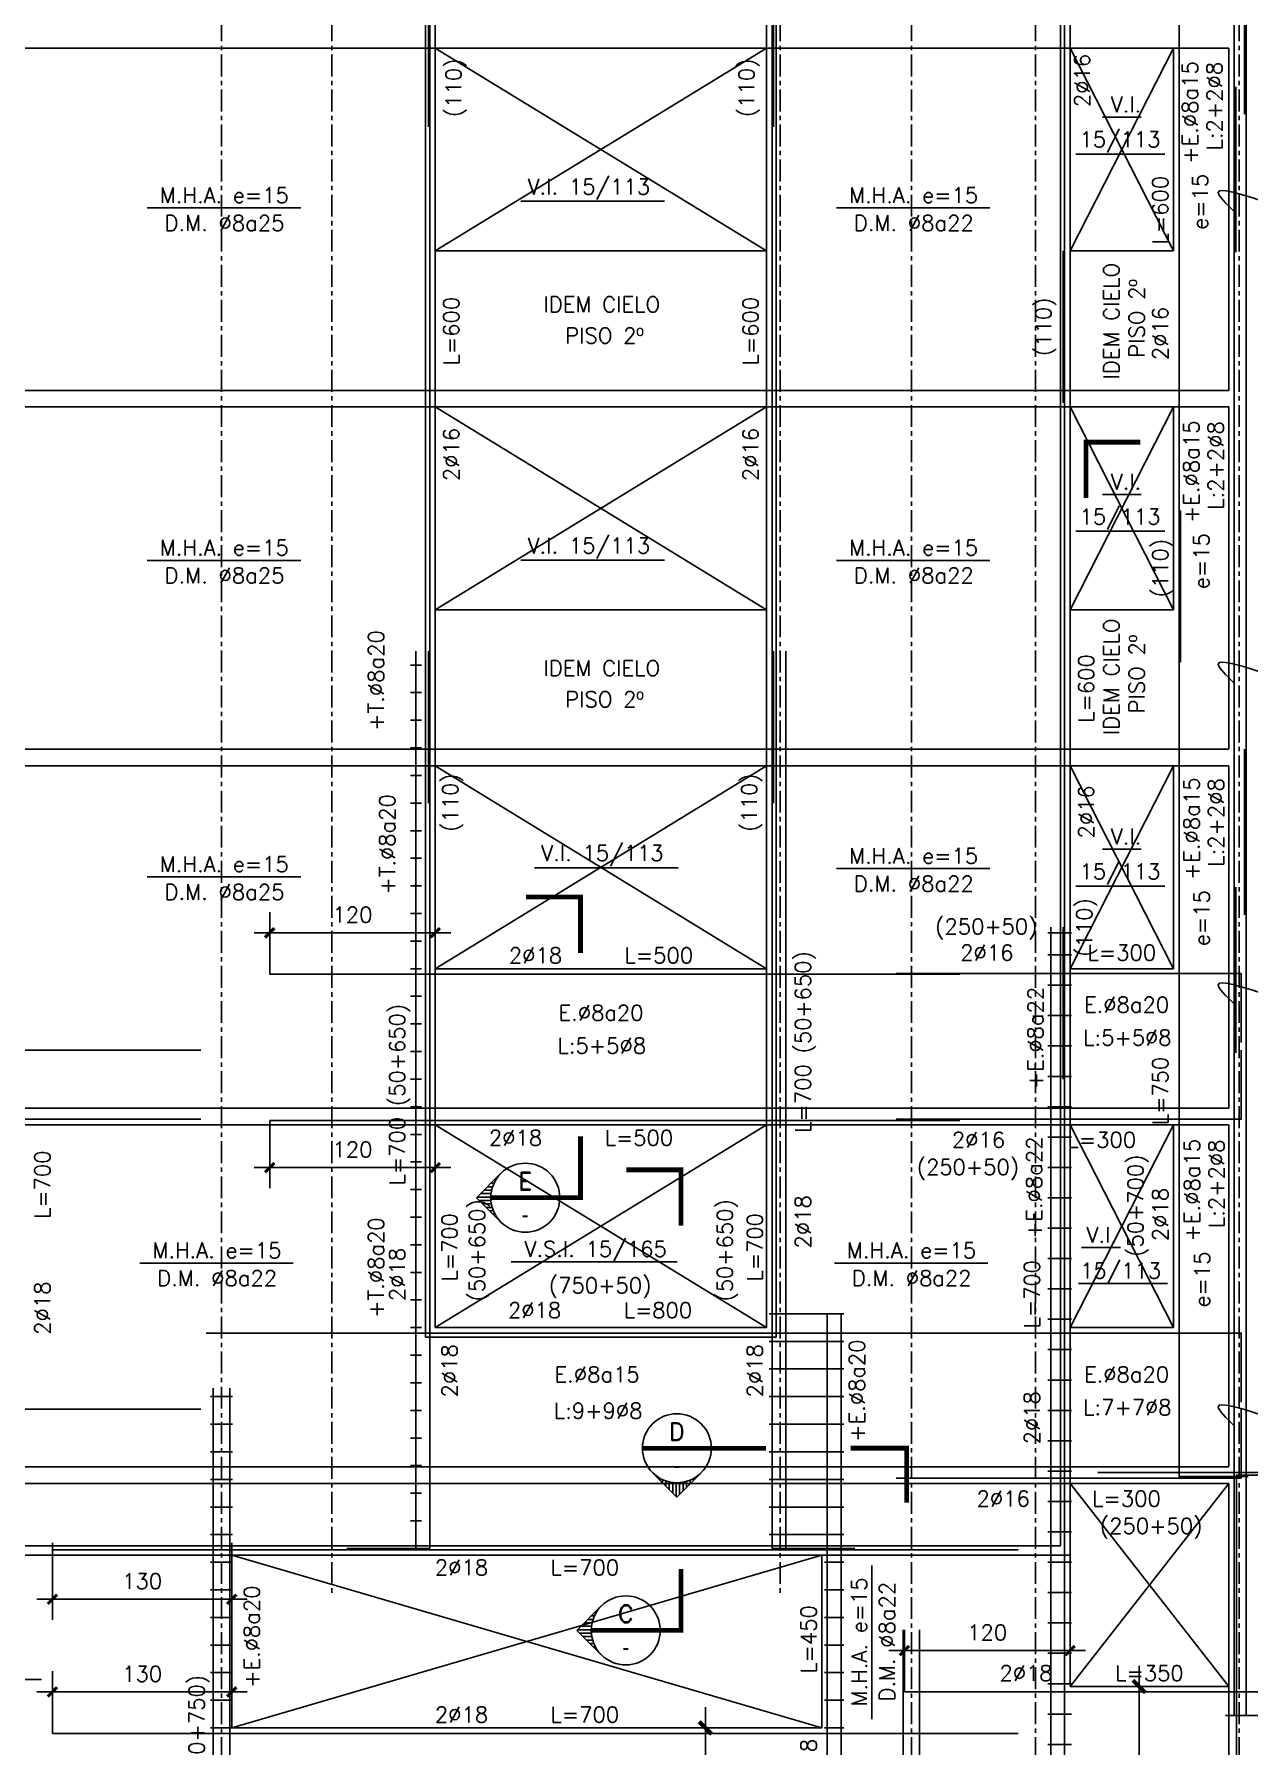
# Model space of a CAD drawing. Header units: millimetres. Extents: x 120 to 6193, y 171 to 3610.
# Drawn here: x 1393 to 2273, y 892 to 2132 of the extents above; entities that cross this region are included whole.
import ezdxf
from ezdxf.enums import TextEntityAlignment as Align

# ---------------------------------------------------------------- set-up
doc = ezdxf.new("R2010")
doc.units = ezdxf.units.MM
doc.header["$LTSCALE"] = 0.5
doc.linetypes.add('CENTER', pattern=[50.8, 31.75, -6.35, 6.35, -6.35])
doc.linetypes.add('DASHED', pattern=[0.75, 0.5, -0.25])
for name, color, linetype in [('CONTORNO', 3, 'Continuous'), ('CONTORNOS', 3, 'Continuous'), ('COTAS1', 2, 'Continuous'), ('Cotas2', 1, 'Continuous'), ('EJES', 1, 'CENTER'), ('fe', 7, 'Continuous'), ('SEGMENTOS1', 2, 'DASHED'), ('TEXTOS-SM', 3, 'Continuous'), ('TEXTOS1', 9, 'Continuous'), ('VANOS', 1, 'Continuous')]:
    doc.layers.add(name, color=color, linetype=linetype)
doc.styles.add('ROMAND', font='romand')
doc.styles.add('ROMANS', font='romans')
doc.styles.add('ROMANS0', font='romans.shx')
doc.styles.get("Standard").update_dxf_attribs({"font": 'techl___.ttf'})
doc.dimstyles.new('ING-50', dxfattribs={"dimscale": 5, "dimtxt": 2.25, "dimasz": 2.25, "dimexe": 3, "dimexo": 0, "dimgap": 1.5, "dimtad": 1, "dimdec": 1, "dimzin": 12, "dimdsep": 46, "dimtxsty": 'ROMANS', "dimblk1": 'TICK1', "dimblk2": 'TICK1', "dimsah": 1, "dimcen": 0.09, "dimclrd": 2, "dimclre": 1, "dimclrt": 3, "dimadec": 1, "dimazin": 3, "dimtfac": 1, "dimtdec": 1, "dimtix": 1, "dimtmove": 2, "dimatfit": 3, "dimfxl": 3, "dimtolj": 1, "dimtzin": 12, "dimarcsym": 0})
doc.dimstyles.new('ING50', dxfattribs={"dimscale": 50, "dimtxt": 0.27, "dimasz": 0.3, "dimexe": 0.2, "dimexo": 1, "dimgap": 0.1, "dimtad": 1, "dimzin": 12, "dimdsep": 46, "dimtxsty": 'ROMANS', "dimblk1": 'TICK1', "dimblk2": 'TICK1', "dimsah": 1, "dimcen": 0.09, "dimse1": 1, "dimse2": 1, "dimclrd": 2, "dimclre": 4, "dimclrt": 3, "dimadec": 0, "dimazin": 0, "dimtfac": 1, "dimtix": 1, "dimtmove": 2, "dimatfit": 3, "dimldrblk": 'TICK1', "dimfxl": 1, "dimtolj": 1, "dimtzin": 12, "dimarcsym": 0})

# ---------------------------------------------------------------- blocks, each defined once
blk = doc.blocks.new('TICK1')
at = {"color": 2}
for points in [[(0, 0), (-1, 0)], [(0, 0), (1, 0)]]:
    blk.add_lwpolyline(points, dxfattribs=at)
at = {"color": 2, "const_width": 0.2}
blk.add_lwpolyline([(-0.3, -0.3), (0.3, 0.3)], dxfattribs=at)
blk = doc.blocks.new('*D26')
at = {"layer": 'COTAS1', "color": 2, "lineweight": -2}
blk.add_line((1879.1, 890.1), (1879.1, 770.1), dxfattribs=at)
at = {"layer": 'Defpoints', "color": 0}
for p in [(1890.8, 905.1), (1879.1, 755.1), (1890.8, 755.1)]:
    blk.add_point(p, dxfattribs=at)
at = {"layer": 'COTAS1', "color": 2, "lineweight": -2, "xscale": 15, "yscale": 15, "zscale": 15}
for p, rotation in [((1879.1, 905.1), 90), ((1879.1, 755.1), 270)]:
    blk.add_blockref('TICK1', p, dxfattribs=dict(at, rotation=rotation))
at = {"layer": 'COTAS1', "color": 3, "insert": (1867.4, 830.1), "char_height": 13.5, "attachment_point": 5, "rotation": 90, "style": 'ROMANS'}
blk.add_mtext('\\A1;150', dxfattribs=at)
blk = doc.blocks.new('*D27')
at = {"layer": 'COTAS1', "color": 2, "lineweight": -2}
blk.add_line((2193.4, 920.1), (2193.4, 800.1), dxfattribs=at)
at = {"layer": 'Defpoints', "color": 0}
for p in [(2205, 935.1), (2193.4, 785.1), (2205, 785.1)]:
    blk.add_point(p, dxfattribs=at)
at = {"layer": 'COTAS1', "color": 2, "lineweight": -2, "xscale": 15, "yscale": 15, "zscale": 15}
for p, rotation in [((2193.4, 935.1), 90), ((2193.4, 785.1), 270)]:
    blk.add_blockref('TICK1', p, dxfattribs=dict(at, rotation=rotation))
at = {"layer": 'COTAS1', "color": 3, "insert": (2181.6, 860.1), "char_height": 13.5, "attachment_point": 5, "rotation": 90, "style": 'ROMANS'}
blk.add_mtext('\\A1;150', dxfattribs=at)
blk = doc.blocks.new('*D38')
at = {"layer": 'Defpoints', "color": 0, "ltscale": 0.5}
for p in [(1405.8, 931.1), (1405.8, 905.1), (1535.8, 905.1)]:
    blk.add_point(p, dxfattribs=at)
at = {"layer": 'fe', "color": 1, "lineweight": -2, "ltscale": 0.5}
for p, q in [((1405.8, 905.1), (1405.8, 946.1)), ((1535.8, 905.1), (1535.8, 946.1))]:
    blk.add_line(p, q, dxfattribs=at)
at = {"layer": 'fe', "color": 2, "lineweight": -2, "ltscale": 0.5}
blk.add_line((1524.6, 931.1), (1417.1, 931.1), dxfattribs=at)
at = {"layer": 'fe', "color": 2, "lineweight": -2, "ltscale": 0.5, "xscale": 11.25, "yscale": 11.25, "zscale": 11.25}
for p, rotation in [((1405.8, 931.1), 179.9999999999936), ((1535.8, 931.1), 359.9999999999936)]:
    blk.add_blockref('TICK1', p, dxfattribs=dict(at, rotation=rotation))
at = {"layer": 'fe', "color": 3, "ltscale": 0.5, "insert": (1470.8, 944.2), "char_height": 11.25, "attachment_point": 5, "style": 'ROMANS'}
blk.add_mtext('\\A1;130', dxfattribs=at)
blk = doc.blocks.new('*D39')
at = {"layer": 'Defpoints', "color": 0, "ltscale": 0.5}
for p in [(1405.8, 1039.1), (1535.8, 1039.1), (1405.8, 998.3)]:
    blk.add_point(p, dxfattribs=at)
at = {"layer": 'fe', "color": 1, "lineweight": -2, "ltscale": 0.5}
for p, q in [((1405.8, 1039.1), (1405.8, 983.3)), ((1535.8, 1039.1), (1535.8, 983.3))]:
    blk.add_line(p, q, dxfattribs=at)
at = {"layer": 'fe', "color": 2, "lineweight": -2, "ltscale": 0.5}
blk.add_line((1524.6, 998.3), (1417.1, 998.3), dxfattribs=at)
at = {"layer": 'fe', "color": 2, "lineweight": -2, "ltscale": 0.5, "xscale": 11.25, "yscale": 11.25, "zscale": 11.25}
for p, rotation in [((1405.8, 998.3), 180.0000000000064), ((1535.8, 998.3), 6.394884621840902e-12)]:
    blk.add_blockref('TICK1', p, dxfattribs=dict(at, rotation=rotation))
at = {"layer": 'fe', "color": 3, "ltscale": 0.5, "insert": (1470.8, 1011.4), "char_height": 11.25, "attachment_point": 5, "style": 'ROMANS'}
blk.add_mtext('\\A1;130', dxfattribs=at)
blk = doc.blocks.new('*D40')
at = {"layer": 'Defpoints', "color": 0, "ltscale": 0.5}
for p in [(2023.3, 961.1), (2023.3, 935.1), (2143.3, 935.1)]:
    blk.add_point(p, dxfattribs=at)
at = {"layer": 'fe', "color": 1, "lineweight": -2, "ltscale": 0.5}
for p, q in [((2023.3, 935.1), (2023.3, 976.1)), ((2143.3, 935.1), (2143.3, 976.1))]:
    blk.add_line(p, q, dxfattribs=at)
at = {"layer": 'fe', "color": 2, "lineweight": -2, "ltscale": 0.5}
blk.add_line((2132.1, 961.1), (2034.6, 961.1), dxfattribs=at)
at = {"layer": 'fe', "color": 2, "lineweight": -2, "ltscale": 0.5, "xscale": 11.25, "yscale": 11.25, "zscale": 11.25}
for p, rotation in [((2023.3, 961.1), 180.000000000007), ((2143.3, 961.1), 6.95443702625198e-12)]:
    blk.add_blockref('TICK1', p, dxfattribs=dict(at, rotation=rotation))
at = {"layer": 'fe', "color": 3, "ltscale": 0.5, "insert": (2083.3, 974.2), "char_height": 11.25, "attachment_point": 5, "style": 'ROMANS'}
blk.add_mtext('\\A1;120', dxfattribs=at)
blk = doc.blocks.new('*D42')
at = {"layer": 'Defpoints', "color": 0, "ltscale": 0.5}
for p in [(1563.3, 1481.1), (1563.3, 1455.1), (1683.3, 1455.1)]:
    blk.add_point(p, dxfattribs=at)
at = {"layer": 'fe', "color": 1, "lineweight": -2, "ltscale": 0.5}
for p, q in [((1563.3, 1455.1), (1563.3, 1496.1)), ((1683.3, 1455.1), (1683.3, 1496.1))]:
    blk.add_line(p, q, dxfattribs=at)
at = {"layer": 'fe', "color": 2, "lineweight": -2, "ltscale": 0.5}
blk.add_line((1672.1, 1481.1), (1574.6, 1481.1), dxfattribs=at)
at = {"layer": 'fe', "color": 2, "lineweight": -2, "ltscale": 0.5, "xscale": 11.25, "yscale": 11.25, "zscale": 11.25}
for p, rotation in [((1563.3, 1481.1), 180.000000000007), ((1683.3, 1481.1), 6.95443702625198e-12)]:
    blk.add_blockref('TICK1', p, dxfattribs=dict(at, rotation=rotation))
at = {"layer": 'fe', "color": 3, "ltscale": 0.5, "insert": (1623.3, 1494.2), "char_height": 11.25, "attachment_point": 5, "style": 'ROMANS'}
blk.add_mtext('\\A1;120', dxfattribs=at)
blk = doc.blocks.new('*D43')
at = {"layer": 'Defpoints', "color": 0, "ltscale": 0.5}
for p in [(1563.3, 1337), (1683.3, 1337), (1563.3, 1311)]:
    blk.add_point(p, dxfattribs=at)
at = {"layer": 'fe', "color": 1, "lineweight": -2, "ltscale": 0.5}
for p, q in [((1563.3, 1337), (1563.3, 1296)), ((1683.3, 1337), (1683.3, 1296))]:
    blk.add_line(p, q, dxfattribs=at)
at = {"layer": 'fe', "color": 2, "lineweight": -2, "ltscale": 0.5}
blk.add_line((1672.1, 1311), (1574.6, 1311), dxfattribs=at)
at = {"layer": 'fe', "color": 2, "lineweight": -2, "ltscale": 0.5, "xscale": 11.25, "yscale": 11.25, "zscale": 11.25}
for p, rotation in [((1563.3, 1311), 179.9999999999931), ((1683.3, 1311), 359.9999999999931)]:
    blk.add_blockref('TICK1', p, dxfattribs=dict(at, rotation=rotation))
at = {"layer": 'fe', "color": 3, "ltscale": 0.5, "insert": (1623.3, 1324.1), "char_height": 11.25, "attachment_point": 5, "style": 'ROMANS'}
blk.add_mtext('\\A1;120', dxfattribs=at)
blk = doc.blocks.new('corte9')
at = {"color": 2, "const_width": 3.51}
blk.add_lwpolyline([(0, 39.5), (0, 0), (40.5, 0)], dxfattribs=at)
blk = doc.blocks.new('*X82')
at = {"color": 0}
for p, q in [((2610.1, 1260), (2610.4, 1260)), ((2611.9, 1257.5), (2612.9, 1257.5)), ((2613.2, 1255), (2615.4, 1255)), ((2614.2, 1252.5), (2617.9, 1252.5)), ((2614.9, 1250), (2620.4, 1250)), ((2615.1, 1240), (2621.4, 1240)), ((2615.3, 1247.5), (2622.9, 1247.5)), ((2615.4, 1242.5), (2623.9, 1242.5)), ((2615.5, 1245), (2625.4, 1245)), ((2610.9, 1230), (2611.4, 1230)), ((2612.4, 1232.5), (2613.9, 1232.5)), ((2613.6, 1235), (2616.4, 1235)), ((2614.5, 1237.5), (2618.9, 1237.5)), ((2608.8, 1227.5), (2608.9, 1227.5))]:
    blk.add_line(p, q, dxfattribs=at)
blk = doc.blocks.new('corte6')
at = {"color": 2, "linetype": 'Continuous'}
for p, q in [((-57.7, 17.7), (-75.4, 0)), ((-75.4, 0), (-57.7, -17.7))]:
    blk.add_line(p, q, dxfattribs=at)
at = {"color": 2, "linetype": 'Continuous', "const_width": 3.5}
blk.add_lwpolyline([(-65, 0), (0, 0), (0, 44.5)], dxfattribs=at)
at = {"color": 1, "linetype": 'Continuous'}
blk.add_arc((-40, 0), 25, 225, 135, dxfattribs=at)
at = {"color": 2, "linetype": 'Continuous'}
blk.add_arc((-40, 0), 25, 135, 225, dxfattribs=at)
at = {"color": 2, "linetype": 'Continuous', "xscale": -1}
blk.add_blockref('*X82', (2550.5, -1244.5), dxfattribs=at)
at = {"color": 3, "linetype": 'Continuous', "style": 'ROMAND'}
blk.add_attdef('C', text='', height=13, dxfattribs=at).set_placement((-40, 12), align=Align.MIDDLE_CENTER)
at = {"color": 3, "linetype": 'Continuous'}
blk.add_attdef('-', text='', height=13, dxfattribs=at).set_placement((-40, -12), align=Align.MIDDLE)
blk = doc.blocks.new('*X86')
at = {"color": 0}
for p, q in [((2590, 1330.5), (2590, 1340.4)), ((2577.5, 1326.9), (2577.5, 1327.9)), ((2580, 1328.2), (2580, 1330.4)), ((2582.5, 1329.2), (2582.5, 1332.9)), ((2585, 1329.9), (2585, 1335.4)), ((2587.5, 1330.3), (2587.5, 1337.9)), ((2592.5, 1330.4), (2592.5, 1338.9)), ((2595, 1330.1), (2595, 1336.4)), ((2597.5, 1329.5), (2597.5, 1333.9)), ((2600, 1328.6), (2600, 1331.4)), ((2602.5, 1327.4), (2602.5, 1328.9)), ((2575, 1325.1), (2575, 1325.4)), ((2605, 1325.9), (2605, 1326.4)), ((2607.5, 1323.8), (2607.5, 1323.9))]:
    blk.add_line(p, q, dxfattribs=at)
blk = doc.blocks.new('corte7')
at = {"color": 2, "linetype": 'Continuous'}
for p, q in [((-17.7, -17.7), (0, -35.4)), ((0, -35.4), (17.7, -17.7))]:
    blk.add_line(p, q, dxfattribs=at)
at = {"color": 2, "linetype": 'Continuous', "const_width": 3.5}
blk.add_lwpolyline([(-25, 0), (64.6, 0)], dxfattribs=at)
at = {"color": 1, "linetype": 'Continuous'}
blk.add_arc((0, 0), 25, 315, 225, dxfattribs=at)
at = {"color": 2, "linetype": 'Continuous'}
blk.add_arc((0, 0), 25, 225, 315, dxfattribs=at)
at = {"color": 2, "linetype": 'Continuous', "xscale": -1, "rotation": 180}
blk.add_blockref('*X86', (-2590.5, 1305.5), dxfattribs=at)
at = {"color": 3, "linetype": 'Continuous', "style": 'ROMAND'}
blk.add_attdef('A', text='', height=13, dxfattribs=at).set_placement((0, 12), align=Align.MIDDLE)
at = {"color": 3, "linetype": 'Continuous'}
blk.add_attdef('-', text='', height=13, dxfattribs=at).set_placement((0, -12), align=Align.MIDDLE)

msp = doc.modelspace()

# ---------------------------------------------------------------- linework, layer by layer
at = {"layer": 'CONTORNO'}
for p, q in [((2143.32, 1082.111), (2143.32, 935.111)), ((2258.32, 1082.111), (2258.32, 935.111)), ((1535.82, 1030.111), (1535.82, 905.111)), ((1963.32, 1030.111), (1963.32, 905.111)), ((2143.32, 935.111), (2258.32, 935.111)), ((1535.82, 905.111), (1963.32, 905.111))]:
    msp.add_line(p, q, dxfattribs=at)
at = {"layer": 'CONTORNOS', "ltscale": 0.5}
for p, q in [((1683.32, 2122.111), (1683.32, 1975.111)), ((1683.32, 2122.111), (1923.32, 2122.111)), ((1923.32, 2122.111), (1923.32, 1975.111)), ((2143.32, 2122.111), (2143.32, 1975.111)), ((2143.32, 2122.111), (2218.32, 2122.111)), ((2218.32, 2122.111), (2218.32, 1975.111)), ((1683.32, 1975.111), (1923.32, 1975.111)), ((2143.32, 1975.111), (2218.32, 1975.111)), ((1683.32, 1862.111), (1683.32, 1715.111)), ((1683.32, 1862.111), (1923.32, 1862.111)), ((1923.32, 1862.111), (1923.32, 1715.111)), ((2143.32, 1862.111), (2143.32, 1715.111)), ((2143.32, 1862.111), (2218.32, 1862.111)), ((2218.32, 1862.111), (2218.32, 1715.111)), ((1683.32, 1715.111), (1923.32, 1715.111)), ((2143.32, 1715.111), (2218.32, 1715.111)), ((1683.32, 1602.111), (1683.32, 1455.111)), ((1683.32, 1602.111), (1923.32, 1602.111)), ((1923.32, 1602.111), (1923.32, 1455.111)), ((2143.32, 1602.111), (2143.32, 1455.111)), ((2143.32, 1602.111), (2218.32, 1602.111)), ((2218.32, 1602.111), (2218.32, 1455.111)), ((1683.32, 1455.111), (1923.32, 1455.111)), ((2143.32, 1455.111), (2218.32, 1455.111)), ((1683.32, 1342.111), (1683.32, 1195.111)), ((1683.32, 1342.111), (1923.32, 1342.111)), ((1923.32, 1342.111), (1923.32, 1195.111)), ((2143.32, 1342.111), (2143.32, 1195.111)), ((2143.32, 1342.111), (2218.32, 1342.111)), ((2218.32, 1342.111), (2218.32, 1195.111)), ((1683.32, 1195.111), (1923.32, 1195.111)), ((2143.32, 1195.111), (2218.32, 1195.111)), ((2143.32, 1082.111), (2258.32, 1082.111)), ((1535.82, 1030.111), (1963.32, 1030.111))]:
    msp.add_line(p, q, dxfattribs=at)
at = {"layer": 'Cotas2'}
msp.add_line((1308.502, 940.111), (1397.996, 940.111), dxfattribs=at)
at = {"layer": 'EJES'}
for p, q in [((1528.32, 3539.873), (1528.32, 346.232)), ((1608.32, 3539.873), (1608.32, 1001.096)), ((1933.32, 3539.873), (1933.32, 1001.096)), ((2028.32, 3539.873), (2028.32, 346.232)), ((2118.32, 3539.873), (2118.32, 346.232)), ((2265.82, 3539.873), (2265.82, 346.232))]:
    msp.add_line(p, q, dxfattribs=at)
at = {"layer": 'fe', "color": 6, "ltscale": 0.5}
for p, q in [((2269.82, 2074.111), (2269.82, 2194.111)), ((1678.32, 2065.111), (1678.32, 2175.111)), ((1928.32, 2065.111), (1928.32, 2175.111)), ((2263.32, 1974.111), (2263.32, 2094.111)), ((2138.32, 1865.111), (2138.32, 1975.111)), ((2223.32, 1677.111), (2223.32, 1787.111)), ((1678.32, 1575.111), (1678.32, 1685.111)), ((1928.32, 1575.111), (1928.32, 1685.111)), ((2269.82, 1494.111), (2269.82, 1614.111)), ((2263.32, 1394.111), (2263.32, 1514.111)), ((2138.32, 1375.111), (2138.32, 1485.111))]:
    msp.add_line(p, q, dxfattribs=at)
at = {"layer": 'fe', "color": 1, "ltscale": 0.5}
for p, q in [((1673.32, 1675.111), (1665.32, 1675.111)), ((1673.32, 1655.111), (1665.32, 1655.111)), ((1673.32, 1635.111), (1665.32, 1635.111)), ((1673.32, 1615.111), (1665.32, 1615.111)), ((1673.32, 1595.111), (1665.32, 1595.111)), ((1673.32, 1575.111), (1665.32, 1575.111)), ((1673.32, 1555.111), (1665.32, 1555.111)), ((1673.32, 1535.111), (1665.32, 1535.111)), ((1673.32, 1515.111), (1665.32, 1515.111)), ((1673.32, 1495.111), (1665.32, 1495.111)), ((1563.32, 1451.111), (1563.32, 1481.111)), ((2141.32, 1481.118), (2127.32, 1481.118)), ((2142.32, 1481.118), (2128.32, 1481.118)), ((2143.32, 1481.118), (2129.32, 1481.118)), ((2144.32, 1481.118), (2130.32, 1481.118)), ((1673.32, 1475.111), (1665.32, 1475.111)), ((2141.32, 1465.111), (2127.32, 1465.111)), ((2142.32, 1465.111), (2128.32, 1465.111)), ((2143.32, 1465.111), (2129.32, 1465.111)), ((2144.32, 1465.111), (2130.32, 1465.111)), ((1673.32, 1455.111), (1665.32, 1455.111)), ((2141.32, 1443.111), (2127.32, 1443.111)), ((2142.32, 1443.111), (2128.32, 1443.111)), ((2143.32, 1443.111), (2129.32, 1443.111)), ((2144.32, 1443.111), (2130.32, 1443.111)), ((1673.32, 1435.111), (1665.32, 1435.111)), ((1673.32, 1415.111), (1665.32, 1415.111)), ((2141.32, 1421.111), (2127.32, 1421.111)), ((2142.32, 1421.111), (2128.32, 1421.111)), ((2143.32, 1421.111), (2129.32, 1421.111)), ((2144.32, 1421.111), (2130.32, 1421.111)), ((1673.32, 1395.111), (1665.32, 1395.111)), ((2141.32, 1399.111), (2127.32, 1399.111)), ((2142.32, 1399.111), (2128.32, 1399.111)), ((2143.32, 1399.111), (2129.32, 1399.111)), ((2144.32, 1399.111), (2130.32, 1399.111)), ((2141.32, 1377.111), (2127.32, 1377.111)), ((2142.32, 1377.111), (2128.32, 1377.111)), ((2143.32, 1377.111), (2129.32, 1377.111)), ((2144.32, 1377.111), (2130.32, 1377.111)), ((1673.32, 1375.111), (1665.32, 1375.111)), ((1673.32, 1355.111), (1665.32, 1355.111)), ((2141.32, 1355.111), (2127.32, 1355.111)), ((2142.32, 1355.111), (2128.32, 1355.111)), ((2143.32, 1355.111), (2129.32, 1355.111)), ((2144.32, 1355.111), (2130.32, 1355.111)), ((1563.32, 1345.148), (1563.32, 1315.148)), ((1673.32, 1335.111), (1665.32, 1335.111)), ((2141.32, 1333.111), (2127.32, 1333.111)), ((2142.32, 1333.111), (2128.32, 1333.111)), ((2143.32, 1333.111), (2129.32, 1333.111)), ((2144.32, 1333.111), (2130.32, 1333.111)), ((1673.32, 1315.111), (1665.32, 1315.111)), ((2141.32, 1311.111), (2127.32, 1311.111)), ((2142.32, 1311.111), (2128.32, 1311.111)), ((2143.32, 1311.111), (2129.32, 1311.111)), ((2144.32, 1311.111), (2130.32, 1311.111)), ((1673.32, 1295.111), (1665.32, 1295.111)), ((2141.32, 1289.111), (2127.32, 1289.111)), ((2142.32, 1289.111), (2128.32, 1289.111)), ((2143.32, 1289.111), (2129.32, 1289.111)), ((2144.32, 1289.111), (2130.32, 1289.111)), ((1673.32, 1275.111), (1665.32, 1275.111)), ((2141.32, 1267.111), (2127.32, 1267.111)), ((2142.32, 1267.111), (2128.32, 1267.111)), ((2143.32, 1267.111), (2129.32, 1267.111)), ((2144.32, 1267.111), (2130.32, 1267.111)), ((1673.32, 1255.111), (1665.32, 1255.111)), ((2141.32, 1245.111), (2127.32, 1245.111)), ((2142.32, 1245.111), (2128.32, 1245.111)), ((2143.32, 1245.111), (2129.32, 1245.111)), ((2144.32, 1245.111), (2130.32, 1245.111)), ((1673.32, 1235.111), (1665.32, 1235.111)), ((2141.32, 1223.111), (2127.32, 1223.111)), ((2142.32, 1223.111), (2128.32, 1223.111)), ((2143.32, 1223.111), (2129.32, 1223.111)), ((2144.32, 1223.111), (2130.32, 1223.111)), ((1673.32, 1215.111), (1665.32, 1215.111)), ((1979.32, 1205.111), (1925.32, 1205.111)), ((1673.32, 1195.111), (1665.32, 1195.111)), ((2141.32, 1201.111), (2127.32, 1201.111)), ((2142.32, 1201.111), (2128.32, 1201.111)), ((2143.32, 1201.111), (2129.32, 1201.111)), ((2144.32, 1201.111), (2130.32, 1201.111)), ((1979.32, 1185.111), (1925.32, 1185.111)), ((2141.32, 1179.111), (2127.32, 1179.111)), ((2142.32, 1179.111), (2128.32, 1179.111)), ((2143.32, 1179.111), (2129.32, 1179.111)), ((2144.32, 1179.111), (2130.32, 1179.111)), ((1673.32, 1175.111), (1665.32, 1175.111)), ((1673.32, 1155.111), (1665.32, 1155.111)), ((1979.32, 1165.111), (1925.32, 1165.111)), ((2141.32, 1157.111), (2127.32, 1157.111)), ((2142.32, 1157.111), (2128.32, 1157.111)), ((2143.32, 1157.111), (2129.32, 1157.111)), ((2144.32, 1157.111), (2130.32, 1157.111)), ((1536.32, 1145.111), (1520.32, 1145.111)), ((1979.32, 1145.111), (1925.32, 1145.111)), ((1673.32, 1135.111), (1665.32, 1135.111)), ((2141.32, 1135.111), (2127.32, 1135.111)), ((2142.32, 1135.111), (2128.32, 1135.111)), ((2143.32, 1135.111), (2129.32, 1135.111)), ((2144.32, 1135.111), (2130.32, 1135.111)), ((1536.32, 1125.111), (1520.32, 1125.111)), ((1979.32, 1125.111), (1925.32, 1125.111)), ((1536.32, 1105.111), (1520.32, 1105.111)), ((1536.32, 1105.111), (1520.32, 1105.111)), ((1673.32, 1115.111), (1665.32, 1115.111)), ((1979.32, 1105.111), (1925.32, 1105.111)), ((2141.32, 1113.111), (2127.32, 1113.111)), ((2142.32, 1113.111), (2128.32, 1113.111)), ((2143.32, 1113.111), (2129.32, 1113.111)), ((2144.32, 1113.111), (2130.32, 1113.111)), ((1673.32, 1095.111), (1665.32, 1095.111)), ((1536.32, 1085.111), (1520.32, 1085.111)), ((1979.32, 1085.111), (1925.32, 1085.111)), ((2141.32, 1091.111), (2127.32, 1091.111)), ((2142.32, 1091.111), (2128.32, 1091.111)), ((2143.32, 1091.111), (2129.32, 1091.111)), ((2144.32, 1091.111), (2130.32, 1091.111)), ((1673.32, 1075.111), (1665.32, 1075.111)), ((2141.32, 1069.111), (2127.32, 1069.111)), ((2142.32, 1069.111), (2128.32, 1069.111)), ((2143.32, 1069.111), (2129.32, 1069.111)), ((2144.32, 1069.111), (2130.32, 1069.111)), ((1536.32, 1065.111), (1520.32, 1065.111)), ((1673.32, 1055.111), (1665.32, 1055.111)), ((1979.32, 1065.111), (1925.32, 1065.111)), ((1536.32, 1045.111), (1520.32, 1045.111)), ((1979.32, 1045.111), (1925.32, 1045.111)), ((2141.32, 1047.111), (2127.32, 1047.111)), ((2142.32, 1047.111), (2128.32, 1047.111)), ((2143.32, 1047.111), (2129.32, 1047.111)), ((2144.32, 1047.111), (2130.32, 1047.111)), ((1536.32, 1025.111), (1520.32, 1025.111)), ((1979.32, 1025.111), (1965.32, 1025.111)), ((2141.32, 1025.111), (2127.32, 1025.111)), ((2142.32, 1025.111), (2128.32, 1025.111)), ((2143.32, 1025.111), (2129.32, 1025.111)), ((2144.32, 1025.111), (2130.32, 1025.111)), ((1536.32, 1005.111), (1520.32, 1005.111)), ((1536.32, 1005.111), (1520.32, 1005.111)), ((1979.32, 1005.111), (1965.32, 1005.111)), ((2141.32, 1003.111), (2127.32, 1003.111)), ((2142.32, 1003.111), (2128.32, 1003.111)), ((2143.32, 1003.111), (2129.32, 1003.111)), ((2144.32, 1003.111), (2130.32, 1003.111)), ((1536.32, 985.111), (1520.32, 985.111)), ((1979.32, 985.111), (1965.32, 985.111)), ((2141.32, 981.111), (2127.32, 981.111)), ((2142.32, 981.111), (2128.32, 981.111)), ((2143.32, 981.111), (2129.32, 981.111)), ((2144.32, 981.111), (2130.32, 981.111)), ((1536.32, 965.111), (1520.32, 965.111)), ((1979.32, 965.111), (1965.32, 965.111)), ((2023.32, 931.111), (2023.32, 961.111)), ((2141.32, 959.111), (2127.32, 959.111)), ((2142.32, 959.111), (2128.32, 959.111)), ((2143.32, 959.111), (2129.32, 959.111)), ((2144.32, 959.111), (2130.32, 959.111)), ((1536.32, 945.111), (1520.32, 945.111)), ((1979.32, 945.111), (1965.32, 945.111)), ((1405.82, 901.111), (1405.82, 931.111)), ((2141.32, 937.111), (2127.32, 937.111)), ((2142.32, 937.111), (2128.32, 937.111)), ((2143.32, 937.111), (2129.32, 937.111)), ((2144.32, 937.111), (2130.32, 937.111)), ((1536.32, 925.111), (1520.32, 925.111)), ((1979.32, 925.111), (1965.32, 925.111)), ((2141.32, 915.111), (2127.32, 915.111)), ((2142.32, 915.111), (2128.32, 915.111)), ((2143.32, 915.111), (2129.32, 915.111)), ((2144.32, 915.111), (2130.32, 915.111)), ((2329.464, 914.111), (2255.903, 914.111)), ((1536.32, 905.111), (1520.32, 905.111)), ((1979.32, 905.111), (1965.32, 905.111)), ((2141.32, 893.111), (2127.32, 893.111)), ((2142.32, 893.111), (2128.32, 893.111)), ((2143.32, 893.111), (2129.32, 893.111)), ((2144.32, 893.111), (2130.32, 893.111))]:
    msp.add_line(p, q, dxfattribs=at)
at = {"layer": 'fe', "ltscale": 0.5}
for points in [[(2270.82, 2074.111), (2270.82, 2774.111)], [(2262.32, 1974.111), (2262.32, 2674.111)], [(1679.32, 2065.111), (1679.32, 2665.111)], [(1927.32, 2065.111), (1927.32, 2665.111)], [(2139.32, 1865.111), (2139.32, 2465.111)], [(2222.32, 1677.111), (2222.32, 2277.111)], [(2270.82, 1494.111), (2270.82, 2194.111)], [(1679.32, 1575.111), (1679.32, 2175.111)], [(1927.32, 1575.111), (1927.32, 2175.111)], [(2262.32, 1394.111), (2262.32, 2094.111)], [(2139.32, 1375.111), (2139.32, 1975.111)], [(2272.32, 1087.111), (2222.32, 1087.111), (2222.32, 1787.111)], [(1619.32, 1035.111), (1669.32, 1035.111), (1669.32, 1685.111)], [(1629.32, 1035.111), (1679.32, 1035.111), (1679.32, 1685.111)], [(1977.32, 1035.111), (1927.32, 1035.111), (1927.32, 1685.111)], [(1987.32, 1035.111), (1937.32, 1035.111), (1937.32, 1685.111)], [(2270.82, 914.111), (2270.82, 1614.111)], [(2262.32, 914.111), (2262.32, 1514.111)], [(2129.32, 785.111), (2129.32, 1485.111)], [(2139.32, 785.111), (2139.32, 1485.111)], [(1563.32, 1451.111), (2063.32, 1451.111)], [(2267.32, 1401.544), (2267.32, 1451.544), (2017.32, 1451.544)], [(1013.32, 1396.111), (1513.32, 1396.111)], [(2267.32, 1396.111), (2267.32, 1346.111), (2017.32, 1346.111)], [(1013.32, 1346.2), (1513.32, 1346.2)], [(1563.32, 1345.148), (2063.32, 1345.148)], [(1967.32, 1205.111), (1967.32, 755.111)], [(1977.32, 1205.111), (1977.32, 755.111)], [(2267.32, 1141.111), (2267.32, 1191.111), (1517.32, 1191.111)], [(1484.32, 401.111), (1534.32, 401.111), (1534.32, 1151.111)], [(1572.32, 401.111), (1522.32, 401.111), (1522.32, 1151.111)], [(1013.32, 1136.111), (1513.32, 1136.111)], [(2267.32, 1136.111), (2267.32, 1086.111), (2017.32, 1086.111)], [(2163.32, 1090.111), (2713.32, 1090.111)], [(2304.82, 425.111), (2263.82, 425.111), (2263.82, 1088.111), (2305.82, 1088.111)], [(1405.82, 1034.111), (2105.82, 1034.111)], [(1984.32, 426.111), (2034.32, 426.111), (2034.32, 976.111)], [(2072.32, 426.111), (2022.32, 426.111), (2022.32, 976.111)], [(2023.32, 931.111), (2373.32, 931.111)], [(1405.82, 901.111), (2105.82, 901.111)]]:
    msp.add_lwpolyline(points, dxfattribs=at)
at = {"layer": 'fe', "color": 2, "ltscale": 0.5}
for points in [[(2262.32, 2003.698), (2250.648, 2017.463), (2316.83, 2003.651), (2315.31, 2004.917)], [(2262.32, 1662.059), (2250.648, 1675.823), (2316.83, 1662.012), (2315.31, 1663.278)], [(2262.32, 1429.596), (2250.648, 1443.36), (2316.83, 1429.549), (2315.31, 1430.815)], [(2262.32, 1124.018), (2250.648, 1137.782), (2316.83, 1123.971), (2315.31, 1125.237)]]:
    msp.add_spline(points, degree=3, dxfattribs=at)
at = {"layer": 'SEGMENTOS1'}
for p, q in [((1676.32, 3213.111), (1676.32, 1188.111)), ((1930.32, 3213.111), (1930.32, 1188.111)), ((2136.32, 2909.111), (2136.32, 1037.111)), ((1683.32, 2235.111), (1683.32, 2122.111)), ((1923.32, 2122.111), (1923.32, 2235.111)), ((2143.32, 2122.111), (2143.32, 2235.111)), ((1373.32, 2122.111), (1683.32, 2122.111)), ((1923.32, 2122.111), (2143.32, 2122.111)), ((2218.32, 2122.111), (2258.32, 2122.111)), ((2258.32, 2122.111), (2258.32, 1874.111)), ((1683.32, 1975.111), (1683.32, 1862.111)), ((1923.32, 1862.111), (1923.32, 1975.111)), ((2143.32, 1862.111), (2143.32, 1975.111)), ((2258.32, 1874.111), (1258.32, 1874.111)), ((1373.32, 1862.111), (1683.32, 1862.111)), ((1923.32, 1862.111), (2143.32, 1862.111)), ((2218.32, 1862.111), (2258.32, 1862.111)), ((2258.32, 1862.111), (2258.32, 1614.111)), ((1683.32, 1602.111), (1683.32, 1715.111)), ((1923.32, 1715.111), (1923.32, 1602.111)), ((2143.32, 1602.111), (2143.32, 1715.111)), ((2258.32, 1614.111), (1258.32, 1614.111)), ((1373.32, 1602.111), (1683.32, 1602.111)), ((1923.32, 1602.111), (2143.32, 1602.111)), ((2218.32, 1602.111), (2258.32, 1602.111)), ((2258.32, 1602.111), (2258.32, 1354.111)), ((1683.32, 1342.111), (1683.32, 1455.111)), ((1923.32, 1455.111), (1923.32, 1342.111)), ((2143.32, 1342.111), (2143.32, 1455.111)), ((2258.32, 1354.111), (1258.32, 1354.111)), ((1373.32, 1342.111), (1683.32, 1342.111)), ((1923.32, 1342.111), (2143.32, 1342.111)), ((2218.32, 1342.111), (2258.32, 1342.111)), ((2258.32, 1342.111), (2258.32, 1094.111)), ((2143.32, 1030.111), (2143.32, 1195.111)), ((1930.32, 1188.111), (1676.32, 1188.111)), ((2258.32, 1094.111), (1258.32, 1094.111)), ((1045.82, 1082.111), (2143.32, 1082.111)), ((1373.32, 1030.111), (1535.82, 1030.111)), ((2136.32, 1037.111), (1380.32, 1037.111)), ((1963.32, 1030.111), (2143.32, 1030.111)), ((2258.32, 935.111), (2258.32, 804.111))]:
    msp.add_line(p, q, dxfattribs=at)
at = {"layer": 'TEXTOS1', "color": 9}
for p, q in [((2166.783, 2072.007), (2194.769, 2072.007)), ((2147.458, 2045.305), (2211.873, 2045.305)), ((1745.281, 2011.058), (1849.439, 2011.058)), ((2166.783, 1798.737), (2194.769, 1798.737)), ((2147.458, 1772.035), (2211.873, 1772.035)), ((1745.281, 1751.058), (1849.439, 1751.058)), ((2166.783, 1541.674), (2194.769, 1541.674)), ((1755.082, 1528.286), (1859.24, 1528.286)), ((2147.458, 1514.972), (2211.873, 1514.972)), ((2151.67, 1253.038), (2179.877, 1253.038)), ((1738.252, 1242.847), (1858.604, 1242.847)), ((2149.476, 1227.111), (2213.92, 1227.111))]:
    msp.add_line(p, q, dxfattribs=at)
at = {"layer": 'TEXTOS1', "color": 5}
for p, q in [((1474.55, 2006.244), (1585.756, 2006.244)), ((1974.048, 2006.244), (2085.253, 2006.244)), ((1474.55, 1750.937), (1585.756, 1750.937)), ((1974.048, 1750.937), (2085.253, 1750.937)), ((1974.048, 1527.619), (2085.253, 1527.619)), ((1474.55, 1521.593), (1585.756, 1521.593)), ((1469.218, 1241.855), (1580.423, 1241.855)), ((1972.537, 1241.855), (2083.742, 1241.855)), ((1999.735, 911.496), (1999.735, 1022.701))]:
    msp.add_line(p, q, dxfattribs=at)
at = {"layer": 'VANOS', "ltscale": 0.5}
for p, q in [((1923.32, 2122.111), (1683.32, 1975.111)), ((1683.32, 2122.111), (1923.32, 1975.111)), ((2218.32, 2122.111), (2143.32, 1975.111)), ((2143.32, 2122.111), (2218.32, 1975.111)), ((1923.32, 1862.111), (1683.32, 1715.111)), ((1683.32, 1862.111), (1923.32, 1715.111)), ((2218.32, 1862.111), (2143.32, 1715.111)), ((2143.32, 1862.111), (2218.32, 1715.111)), ((1923.32, 1602.111), (1683.32, 1455.111)), ((1683.32, 1602.111), (1923.32, 1455.111)), ((2218.32, 1602.111), (2143.32, 1455.111)), ((2143.32, 1602.111), (2218.32, 1455.111)), ((1923.32, 1342.111), (1683.32, 1195.111)), ((1683.32, 1342.111), (1923.32, 1195.111)), ((2218.32, 1342.111), (2143.32, 1195.111)), ((2143.32, 1342.111), (2218.32, 1195.111)), ((2258.32, 1082.111), (2143.32, 935.111)), ((2258.32, 935.111), (2143.32, 1082.111)), ((1535.82, 1030.111), (1963.32, 905.111)), ((1963.32, 1030.111), (1535.82, 905.111))]:
    msp.add_line(p, q, dxfattribs=at)

# ---------------------------------------------------------------- block references
at = {"ltscale": 0.5}
for p, rotation in [((2154.825, 1836.556), 270), ((2024.912, 1107.685), 180)]:
    msp.add_blockref('corte9', p, dxfattribs=dict(at, rotation=rotation))
at = {"ltscale": 0.5, "xscale": -1, "rotation": 90}
for p in [(1788.546, 1507), (1861.329, 1309.377)]:
    msp.add_blockref('corte9', p, dxfattribs=at)
at = {"ltscale": 0.5}
for name, p, values in [('corte6', (1788.546, 1289.173), {'-': '-', 'C': 'E'}), ('corte7', (1858.388, 1107.685), {'-': '-', 'A': 'D'}), ('corte6', (1861.329, 975.729), {'-': '-', 'C': 'C'})]:
    msp.add_blockref(name, p, dxfattribs=at).add_auto_attribs(values)

# ---------------------------------------------------------------- texts
at = {"layer": 'fe', "color": 9, "ltscale": 0.5, "style": 'ROMANS0'}
for p in [(1702.155, 2093.255), (1914.453, 2093.255), (2129.599, 1920.111), (2214.32, 1745.343), (1699.797, 1575.412), (1916.415, 1575.412), (2159.226, 1484.948)]:
    msp.add_text('(110)', height=11.25, rotation=90, dxfattribs=at).set_placement(p, align=Align.CENTER)
at = {"layer": 'TEXTOS-SM', "ltscale": 0.5, "style": 'ROMANS0'}
for s, rotation, p in [('2%%c16     L=600', 90, (2157.757, 2146.033)), ('2%%c16     L=600', 90, (2214.32, 1962.691)), ('2%%c16     L=600', 90, (1700.539, 1875.111)), ('2%%c16     L=600', 90, (1917.371, 1875.111)), ('2%%c16     L=600', 90, (2160.607, 1616.135)), ('2%%c18     L=700 (50+650)', 90, (1955.345, 1360.111)), ('2%%c18     L=700 (50+650)', 90, (1661.32, 1321.986)), ('2%%c18     L=750', 90, (2214.32, 1324.594)), ('2%%c18     L=700', 90, (1404.226, 1256.702)), ('(50+700)', 90, (2196.32, 1283.411)), ('(50+650)', 90, (1719.193, 1251.036)), ('(50+650)', 90, (1898.78, 1251.036)), ('2%%c18     L=700', 90, (1699.235, 1211.335)), ('2%%c18     L=700', 90, (1920.506, 1211.335)), ('2%%c18     L=700', 90, (2121.32, 1177.291)), ('2+2%%c18     L=450', 90, (1959.521, 915.236)), ('2+2%%c18     L=800 (50+750)', 90, (1515.99, 823.619)), ('2%%c18     L=700', 360, (1749.82, 909.111))]:
    msp.add_text(s, height=11.25, rotation=rotation, dxfattribs=at).set_placement(p, align=Align.CENTER)
for s, p in [('(250+50)', (2082.656, 1480.079)), ('2%%c18     L=500', (1803.32, 1459.111)), ('2%%c16      L=300', (2134.736, 1461.085)), ('2%%c18     L=500', (1788.987, 1326.906)), ('2%%c16     L=300', (2124.447, 1325.526)), ('(250+50)', (2069.319, 1305.769)), ('(750+50)', (1802.766, 1220.064)), ('2%%c18     L=800', (1802.766, 1202.064)), ('2%%c16     L=300', (2142.32, 1065.526)), ('(250+50)', (2202.043, 1045.769)), ('2%%c18     L=700', (1749.82, 1015.669)), ('2%%c18     L=350', (2158.864, 939.111))]:
    msp.add_text(s, height=11.25, dxfattribs=at).set_placement(p, align=Align.CENTER)
at = {"layer": 'TEXTOS1', "color": 9, "style": 'ROMANS'}
for s, p in [('+E.%%C8a15', (2235.867, 2075.428)), ('L:2+2%%C8', (2253.564, 2080.003)), ('e=15', (2243.169, 2010.674)), ('IDEM CIELO', (2178.877, 1924.205)), ('PISO 2º', (2197.246, 1926.128)), ('+E.%%C8a15', (2236.82, 1815.15)), ('L:2+2%%C8', (2254.517, 1819.725)), ('e=15', (2244.122, 1750.396)), ('+T.%%C8a20', (1645.995, 1663.911)), ('IDEM CIELO', (2178.877, 1666.569)), ('PISO 2º', (2197.246, 1668.492)), ('+E.%%C8a15', (2237.037, 1556.511)), ('L:2+2%%C8', (2254.734, 1561.087)), ('+T.%%C8a20', (1654.135, 1545.193)), ('e=15', (2244.339, 1491.758)), ('+E.%%C8a22', (2123.908, 1404.905)), ('+E.%%C8a22', (2122.927, 1296.433)), ('+E.%%C8a15', (2237.32, 1294.705)), ('L:2+2%%C8', (2255.018, 1299.281)), ('+T.%%C8a20', (1645.995, 1238.566)), ('e=15', (2244.623, 1229.951)), ('+E.%%C8a20', (1994.502, 1149.432)), ('+E.%%C8a20', (1555.964, 971.182)), ('M.H.A. e=15', (1996.135, 967.355)), ('D.M. %%C8a22', (2016.298, 967.511))]:
    msp.add_text(s, height=11.25, rotation=90, dxfattribs=at).set_placement(p, align=Align.CENTER)
for s, p in [('V.I. ', (2187.712, 2075.649)), ('15/113', (2179.493, 2050.279)), ('V.I. 15/113', (1794.619, 2016.032)), ('M.H.A. e=15', (1530.409, 2009.844)), ('M.H.A. e=15', (2029.907, 2009.844)), ('D.M. %%C8a25', (1530.565, 1989.681)), ('D.M. %%C8a22', (2030.062, 1989.681)), ('IDEM CIELO', (1803.964, 1930.735)), ('PISO 2º', (1805.887, 1908.131)), ('V.I. ', (2187.712, 1802.379)), ('15/113', (2179.493, 1777.009)), ('M.H.A. e=15', (1530.409, 1754.537)), ('V.I. 15/113', (1794.619, 1756.032)), ('M.H.A. e=15', (2029.907, 1754.537)), ('D.M. %%C8a25', (1530.565, 1734.374)), ('D.M. %%C8a22', (2030.062, 1734.374)), ('IDEM CIELO', (1803.964, 1667.248)), ('PISO 2º', (1805.887, 1644.644)), ('V.I. ', (2187.712, 1545.316)), ('V.I. 15/113', (1804.421, 1533.26)), ('M.H.A. e=15', (2029.907, 1531.219)), ('M.H.A. e=15', (1530.409, 1525.193)), ('15/113', (2179.493, 1519.946)), ('D.M. %%C8a25', (1530.565, 1505.03)), ('D.M. %%C8a22', (2030.062, 1511.056)), ('E.%%C8a20', (1803.404, 1417.526)), ('E.%%C8a20', (2184.289, 1423.368)), ('L:5+5%%C8', (1803.967, 1393.718)), ('L:5+5%%C8', (2184.851, 1399.559)), ('V.I.', (2166.275, 1256.638)), ('M.H.A. e=15', (1525.077, 1245.455)), ('V.S.I. 15/165', (1799.463, 1246.447)), ('M.H.A. e=15', (2028.396, 1245.455)), ('15/113', (2179.947, 1230.711)), ('D.M. %%C8a22', (1525.232, 1225.292)), ('D.M. %%C8a22', (2028.551, 1225.292)), ('E.%%C8a15', (1800.549, 1155.529)), ('E.%%C8a20', (2184.289, 1155.529)), ('L:7+7%%C8', (2184.851, 1131.721)), ('L:9+9%%C8', (1801.393, 1129.234))]:
    msp.add_text(s, height=11.25, dxfattribs=at).set_placement(p, align=Align.CENTER)

# ---------------------------------------------------------------- dimensions: what is measured, and where the dimension line sits
at = {"layer": 'COTAS1'}
for base, p1, p2, picture, middle in [((2193.361, 785.111), (2205, 935.111), (2205, 785.111), '*D27', (2181.611, 860.111)), ((1879.128, 755.111), (1890.767, 905.111), (1890.767, 755.111), '*D26', (1867.378, 830.111))]:
    dim = msp.add_linear_dim(base=base, p1=p1, p2=p2, angle=90, dimstyle='ING50', dxfattribs=at)
    dim.commit()
    dim.dimension.update_dxf_attribs({"geometry": picture, "text_midpoint": middle})
at = {"layer": 'fe', "ltscale": 0.5}
for p1, p2, distance, picture, middle in [((1683.32, 1455.111), (1563.32, 1455.111), -26, '*D42', (1623.32, 1494.236)), ((1683.32, 1336.975), (1563.32, 1336.975), 26, '*D43', (1623.32, 1324.1)), ((1535.82, 1039.054), (1405.82, 1039.054), 40.731, '*D39', (1470.82, 1011.449)), ((2143.32, 935.111), (2023.32, 935.111), -26, '*D40', (2083.32, 974.236)), ((1535.82, 905.111), (1405.82, 905.111), -26, '*D38', (1470.82, 944.236))]:
    dim = msp.add_aligned_dim(p1=p1, p2=p2, distance=distance, dimstyle='ING-50', dxfattribs=at)
    dim.commit()
    dim.dimension.update_dxf_attribs({"geometry": picture, "text_midpoint": middle})

doc.saveas('drawing.dxf')
